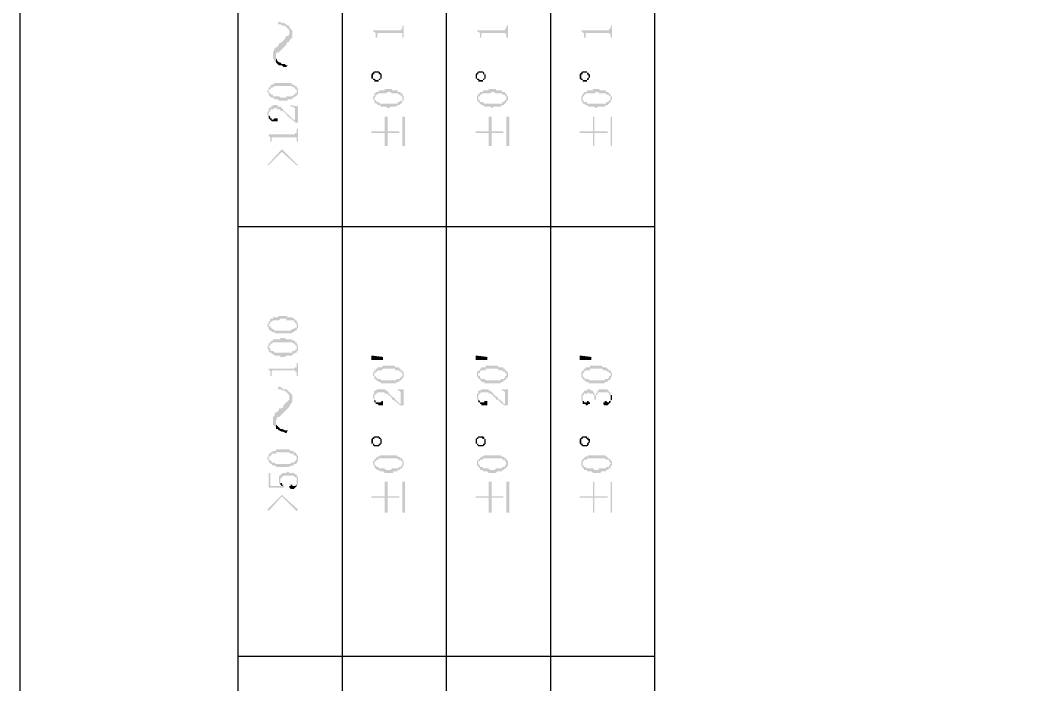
# Model space of a CAD drawing. Header units: millimetres. Extents: x 1399 to 2555, y 1196 to 1555.
# Drawn here: x 2134.8 to 2165.48, y 1514.22 to 1534.65 of the extents above; entities that cross this region are included whole.
import ezdxf

# ---------------------------------------------------------------- set-up
doc = ezdxf.new("R2010")
doc.units = ezdxf.units.MM

msp = doc.modelspace()

# ---------------------------------------------------------------- hatches: boundary and pattern name
at = {"transparency": 33554559}
for points in [[(2142.72514, 1534.51505), (2142.81541, 1534.51505), (2142.90567, 1534.46992), (2142.9508, 1534.46992), (2142.99594, 1534.42479), (2142.99594, 1534.42479), (2143.04107, 1534.37966), (2143.0862, 1534.33453), (2143.0862, 1533.97347), (2143.0862, 1534.0186), (2143.13133, 1534.06373), (2143.17646, 1534.10886), (2143.17646, 1534.33453), (2143.13133, 1534.37966), (2143.0862, 1534.42479), (2143.0862, 1534.46992), (2143.04107, 1534.46992), (2142.99594, 1534.51505), (2142.90567, 1534.56019), (2142.86054, 1534.56019), (2142.77027, 1534.60532)], [(2142.58975, 1533.56728), (2142.58975, 1533.47701), (2142.63488, 1533.38675), (2142.68001, 1533.34162), (2142.68001, 1533.52215), (2142.68001, 1533.61241), (2142.72514, 1533.65754), (2142.77027, 1533.65754), (2142.81541, 1533.70268), (2142.86054, 1533.74781), (2142.90567, 1533.79294), (2142.9508, 1533.83807), (2142.99594, 1533.8832), (2142.99594, 1533.92834), (2143.04107, 1533.97347), (2143.0862, 1533.97347), (2143.0862, 1534.24426), (2143.0862, 1534.19913), (2143.04107, 1534.154), (2142.99594, 1534.154), (2142.9508, 1534.06373), (2142.90567, 1534.0186), (2142.90567, 1534.0186), (2142.86054, 1533.97347), (2142.77027, 1533.92834), (2142.77027, 1533.8832), (2142.72514, 1533.83807), (2142.68001, 1533.79294), (2142.63488, 1533.79294), (2142.63488, 1533.74781), (2142.58975, 1533.65754), (2142.58975, 1533.61241)], [(2145.65873, 1534.33453), (2145.65873, 1534.28939), (2145.70387, 1534.28939), (2145.749, 1534.24426), (2145.749, 1534.19913), (2145.749, 1534.10886), (2145.79413, 1534.10886), (2145.79413, 1534.19913), (2145.79413, 1534.24426), (2146.56138, 1534.24426), (2146.56138, 1534.19913), (2146.56138, 1534.10886), (2146.60651, 1534.10886), (2146.60651, 1534.46992), (2146.56138, 1534.46992), (2146.56138, 1534.42479), (2146.56138, 1534.37966), (2146.56138, 1534.37966), (2146.51625, 1534.33453), (2146.47111, 1534.33453)], [(2148.86312, 1534.33453), (2148.86312, 1534.28939), (2148.90825, 1534.28939), (2148.95338, 1534.24426), (2148.95338, 1534.19913), (2148.95338, 1534.10886), (2148.99851, 1534.10886), (2148.99851, 1534.19913), (2148.99851, 1534.24426), (2149.72063, 1534.24426), (2149.76576, 1534.19913), (2149.76576, 1534.10886), (2149.81089, 1534.10886), (2149.81089, 1534.46992), (2149.76576, 1534.46992), (2149.76576, 1534.42479), (2149.76576, 1534.37966), (2149.72063, 1534.37966), (2149.72063, 1534.33453), (2149.6755, 1534.33453)], [(2152.0675, 1534.33453), (2152.0675, 1534.28939), (2152.11263, 1534.28939), (2152.11263, 1534.24426), (2152.15777, 1534.24426), (2152.15777, 1534.19913), (2152.15777, 1534.10886), (2152.2029, 1534.10886), (2152.2029, 1534.19913), (2152.2029, 1534.24426), (2152.92501, 1534.24426), (2152.97015, 1534.19913), (2152.97015, 1534.10886), (2153.01528, 1534.10886), (2153.01528, 1534.46992), (2152.97015, 1534.46992), (2152.97015, 1534.42479), (2152.97015, 1534.37966), (2152.92501, 1534.37966), (2152.92501, 1534.33453), (2152.87988, 1534.33453)], [(2142.68001, 1533.34162), (2142.68001, 1533.34162), (2142.72514, 1533.29649), (2142.77027, 1533.25135), (2142.86054, 1533.25135), (2142.90567, 1533.20622), (2142.99594, 1533.20622), (2143.04107, 1533.25135), (2142.99594, 1533.25135), (2142.9508, 1533.29649), (2142.86054, 1533.29649), (2142.81541, 1533.34162), (2142.77027, 1533.34162), (2142.72514, 1533.38675), (2142.68001, 1533.47701), (2142.68001, 1533.52215)], [(2145.6136, 1532.93543), (2145.6136, 1532.8903), (2145.6136, 1532.84516), (2145.65873, 1532.84516), (2145.65873, 1532.80003), (2145.65873, 1532.93543), (2145.65873, 1532.98056), (2145.70387, 1532.98056), (2145.70387, 1533.02569), (2145.83926, 1533.02569), (2145.83926, 1532.98056), (2145.88439, 1532.98056), (2145.88439, 1532.93543), (2145.88439, 1532.80003), (2145.88439, 1532.84516), (2145.92953, 1532.84516), (2145.92953, 1532.8903), (2145.92953, 1532.93543), (2145.92953, 1532.98056), (2145.92953, 1532.98056), (2145.88439, 1533.02569), (2145.88439, 1533.02569), (2145.83926, 1533.07083), (2145.70387, 1533.07083), (2145.65873, 1533.02569), (2145.65873, 1533.02569), (2145.6136, 1532.98056)], [(2148.81799, 1532.93543), (2148.81799, 1532.8903), (2148.81799, 1532.84516), (2148.86312, 1532.84516), (2148.86312, 1532.80003), (2148.86312, 1532.93543), (2148.86312, 1532.98056), (2148.90825, 1532.98056), (2148.90825, 1533.02569), (2149.04365, 1533.02569), (2149.04365, 1532.98056), (2149.08878, 1532.98056), (2149.08878, 1532.93543), (2149.08878, 1532.80003), (2149.08878, 1532.84516), (2149.13391, 1532.84516), (2149.13391, 1532.8903), (2149.13391, 1532.93543), (2149.13391, 1532.98056), (2149.08878, 1532.98056), (2149.08878, 1533.02569), (2149.08878, 1533.02569), (2149.04365, 1533.07083), (2148.90825, 1533.07083), (2148.86312, 1533.02569), (2148.86312, 1533.02569), (2148.81799, 1532.98056)], [(2152.02237, 1532.93543), (2152.02237, 1532.8903), (2152.02237, 1532.84516), (2152.02237, 1532.84516), (2152.0675, 1532.80003), (2152.0675, 1532.93543), (2152.0675, 1532.98056), (2152.11263, 1532.98056), (2152.11263, 1533.02569), (2152.24803, 1533.02569), (2152.24803, 1532.98056), (2152.24803, 1532.98056), (2152.29316, 1532.93543), (2152.29316, 1532.80003), (2152.29316, 1532.84516), (2152.29316, 1532.84516), (2152.3383, 1532.8903), (2152.3383, 1532.93543), (2152.3383, 1532.98056), (2152.29316, 1532.98056), (2152.29316, 1533.02569), (2152.24803, 1533.02569), (2152.24803, 1533.07083), (2152.11263, 1533.07083), (2152.0675, 1533.02569), (2152.0675, 1533.02569), (2152.02237, 1532.98056)], [(2142.40922, 1532.43897), (2142.40922, 1532.43897), (2142.45435, 1532.39384), (2142.45435, 1532.34871), (2142.45435, 1532.48411), (2142.45435, 1532.48411), (2142.49948, 1532.52924), (2142.49948, 1532.52924), (2142.54461, 1532.57437), (2142.58975, 1532.57437), (2142.63488, 1532.6195), (2143.17646, 1532.6195), (2143.17646, 1532.57437), (2143.26673, 1532.57437), (2143.26673, 1532.52924), (2143.31186, 1532.52924), (2143.31186, 1532.48411), (2143.31186, 1532.43897), (2143.31186, 1532.6195), (2143.26673, 1532.6195), (2143.2216, 1532.66464), (2143.17646, 1532.66464), (2143.13133, 1532.70977), (2142.63488, 1532.70977), (2142.58975, 1532.66464), (2142.54461, 1532.66464), (2142.49948, 1532.6195), (2142.49948, 1532.57437), (2142.45435, 1532.57437), (2142.45435, 1532.48411), (2142.40922, 1532.48411)], [(2145.65873, 1532.80003), (2145.70387, 1532.80003), (2145.70387, 1532.7549), (2145.83926, 1532.7549), (2145.83926, 1532.80003), (2145.88439, 1532.80003), (2145.88439, 1532.93543), (2145.88439, 1532.8903), (2145.88439, 1532.84516), (2145.83926, 1532.84516), (2145.83926, 1532.80003), (2145.749, 1532.80003), (2145.70387, 1532.84516), (2145.65873, 1532.84516), (2145.65873, 1532.93543), (2145.65873, 1532.93543)], [(2148.86312, 1532.80003), (2148.90825, 1532.80003), (2148.90825, 1532.7549), (2149.04365, 1532.7549), (2149.04365, 1532.80003), (2149.08878, 1532.80003), (2149.08878, 1532.93543), (2149.08878, 1532.8903), (2149.08878, 1532.84516), (2149.04365, 1532.84516), (2149.04365, 1532.80003), (2148.95338, 1532.80003), (2148.90825, 1532.84516), (2148.86312, 1532.84516), (2148.86312, 1532.93543), (2148.86312, 1532.93543)], [(2152.0675, 1532.80003), (2152.11263, 1532.80003), (2152.11263, 1532.7549), (2152.24803, 1532.7549), (2152.24803, 1532.80003), (2152.29316, 1532.80003), (2152.29316, 1532.93543), (2152.29316, 1532.8903), (2152.29316, 1532.8903), (2152.24803, 1532.84516), (2152.24803, 1532.80003), (2152.11263, 1532.80003), (2152.11263, 1532.84516), (2152.0675, 1532.84516), (2152.0675, 1532.93543), (2152.0675, 1532.93543)], [(2142.45435, 1532.34871), (2142.49948, 1532.30358), (2142.49948, 1532.30358), (2142.54461, 1532.25845), (2142.58975, 1532.25845), (2142.63488, 1532.21331), (2142.72514, 1532.21331), (2142.77027, 1532.16818), (2143.04107, 1532.16818), (2143.04107, 1532.21331), (2143.17646, 1532.21331), (2143.17646, 1532.25845), (2143.2216, 1532.25845), (2143.26673, 1532.30358), (2143.31186, 1532.30358), (2143.31186, 1532.34871), (2143.35699, 1532.34871), (2143.35699, 1532.39384), (2143.35699, 1532.43897), (2143.35699, 1532.48411), (2143.35699, 1532.52924), (2143.35699, 1532.52924), (2143.31186, 1532.57437), (2143.31186, 1532.43897), (2143.31186, 1532.39384), (2143.26673, 1532.39384), (2143.26673, 1532.34871), (2143.2216, 1532.34871), (2143.17646, 1532.30358), (2142.99594, 1532.30358), (2142.99594, 1532.25845), (2142.81541, 1532.25845), (2142.77027, 1532.30358), (2142.58975, 1532.30358), (2142.58975, 1532.34871), (2142.54461, 1532.34871), (2142.49948, 1532.39384), (2142.49948, 1532.39384), (2142.45435, 1532.43897), (2142.45435, 1532.43897)], [(2145.65873, 1532.25845), (2145.65873, 1532.21331), (2145.65873, 1532.21331), (2145.70387, 1532.16818), (2145.70387, 1532.12305), (2145.70387, 1532.25845), (2145.70387, 1532.25845), (2145.749, 1532.30358), (2145.749, 1532.34871), (2145.79413, 1532.34871), (2145.83926, 1532.39384), (2146.06492, 1532.39384), (2146.11006, 1532.43897), (2146.20032, 1532.43897), (2146.24545, 1532.39384), (2146.42598, 1532.39384), (2146.47111, 1532.34871), (2146.51625, 1532.34871), (2146.51625, 1532.30358), (2146.56138, 1532.30358), (2146.56138, 1532.25845), (2146.56138, 1532.39384), (2146.51625, 1532.39384), (2146.51625, 1532.43897), (2146.42598, 1532.43897), (2146.42598, 1532.48411), (2146.24545, 1532.48411), (2146.24545, 1532.52924), (2146.01979, 1532.52924), (2146.01979, 1532.48411), (2145.83926, 1532.48411), (2145.83926, 1532.43897), (2145.749, 1532.43897), (2145.749, 1532.39384), (2145.70387, 1532.39384), (2145.70387, 1532.34871), (2145.70387, 1532.30358), (2145.65873, 1532.30358)], [(2148.86312, 1532.25845), (2148.86312, 1532.21331), (2148.86312, 1532.16818), (2148.90825, 1532.16818), (2148.90825, 1532.12305), (2148.90825, 1532.25845), (2148.90825, 1532.30358), (2148.95338, 1532.30358), (2148.95338, 1532.34871), (2148.99851, 1532.34871), (2149.04365, 1532.39384), (2149.26931, 1532.39384), (2149.31444, 1532.43897), (2149.4047, 1532.43897), (2149.4047, 1532.39384), (2149.63036, 1532.39384), (2149.63036, 1532.34871), (2149.72063, 1532.34871), (2149.72063, 1532.30358), (2149.76576, 1532.30358), (2149.76576, 1532.25845), (2149.76576, 1532.39384), (2149.72063, 1532.39384), (2149.72063, 1532.43897), (2149.63036, 1532.43897), (2149.63036, 1532.48411), (2149.44984, 1532.48411), (2149.44984, 1532.52924), (2149.22418, 1532.52924), (2149.22418, 1532.48411), (2149.04365, 1532.48411), (2149.04365, 1532.43897), (2148.95338, 1532.43897), (2148.95338, 1532.39384), (2148.90825, 1532.39384), (2148.90825, 1532.34871), (2148.90825, 1532.34871), (2148.86312, 1532.30358)], [(2152.0675, 1532.25845), (2152.0675, 1532.21331), (2152.0675, 1532.16818), (2152.0675, 1532.16818), (2152.11263, 1532.12305), (2152.11263, 1532.25845), (2152.11263, 1532.30358), (2152.15777, 1532.30358), (2152.15777, 1532.34871), (2152.2029, 1532.34871), (2152.2029, 1532.39384), (2152.47369, 1532.39384), (2152.51882, 1532.43897), (2152.60909, 1532.43897), (2152.60909, 1532.39384), (2152.83475, 1532.39384), (2152.83475, 1532.34871), (2152.92501, 1532.34871), (2152.92501, 1532.30358), (2152.97015, 1532.30358), (2152.97015, 1532.25845), (2152.97015, 1532.34871), (2152.92501, 1532.39384), (2152.92501, 1532.39384), (2152.87988, 1532.43897), (2152.83475, 1532.43897), (2152.83475, 1532.48411), (2152.65422, 1532.48411), (2152.60909, 1532.52924), (2152.42856, 1532.52924), (2152.42856, 1532.48411), (2152.24803, 1532.48411), (2152.24803, 1532.43897), (2152.15777, 1532.43897), (2152.15777, 1532.39384), (2152.11263, 1532.39384), (2152.11263, 1532.34871), (2152.11263, 1532.34871), (2152.0675, 1532.30358)], [(2145.70387, 1532.12305), (2145.749, 1532.07792), (2145.79413, 1532.07792), (2145.79413, 1532.03279), (2145.88439, 1532.03279), (2145.88439, 1531.98765), (2146.06492, 1531.98765), (2146.11006, 1531.94252), (2146.15519, 1531.94252), (2146.20032, 1531.98765), (2146.38085, 1531.98765), (2146.42598, 1532.03279), (2146.47111, 1532.03279), (2146.51625, 1532.07792), (2146.51625, 1532.07792), (2146.56138, 1532.12305), (2146.56138, 1532.16818), (2146.60651, 1532.16818), (2146.60651, 1532.21331), (2146.60651, 1532.25845), (2146.60651, 1532.30358), (2146.60651, 1532.30358), (2146.56138, 1532.34871), (2146.56138, 1532.21331), (2146.56138, 1532.16818), (2146.51625, 1532.16818), (2146.47111, 1532.12305), (2146.42598, 1532.12305), (2146.42598, 1532.07792), (2145.88439, 1532.07792), (2145.83926, 1532.12305), (2145.79413, 1532.12305), (2145.749, 1532.16818), (2145.749, 1532.16818), (2145.70387, 1532.21331), (2145.70387, 1532.25845)], [(2148.90825, 1532.12305), (2148.95338, 1532.07792), (2148.95338, 1532.07792), (2148.99851, 1532.03279), (2149.04365, 1532.03279), (2149.08878, 1531.98765), (2149.26931, 1531.98765), (2149.31444, 1531.94252), (2149.35957, 1531.94252), (2149.35957, 1531.98765), (2149.58523, 1531.98765), (2149.63036, 1532.03279), (2149.6755, 1532.03279), (2149.72063, 1532.07792), (2149.72063, 1532.07792), (2149.76576, 1532.12305), (2149.76576, 1532.16818), (2149.81089, 1532.16818), (2149.81089, 1532.21331), (2149.81089, 1532.25845), (2149.81089, 1532.30358), (2149.81089, 1532.30358), (2149.76576, 1532.34871), (2149.76576, 1532.21331), (2149.76576, 1532.21331), (2149.72063, 1532.16818), (2149.72063, 1532.16818), (2149.6755, 1532.12305), (2149.63036, 1532.12305), (2149.63036, 1532.07792), (2149.08878, 1532.07792), (2149.04365, 1532.12305), (2148.95338, 1532.12305), (2148.95338, 1532.16818), (2148.95338, 1532.16818), (2148.90825, 1532.21331), (2148.90825, 1532.25845)], [(2152.11263, 1532.12305), (2152.11263, 1532.07792), (2152.15777, 1532.07792), (2152.2029, 1532.03279), (2152.24803, 1532.03279), (2152.29316, 1531.98765), (2152.47369, 1531.98765), (2152.51882, 1531.94252), (2152.56396, 1531.94252), (2152.56396, 1531.98765), (2152.78962, 1531.98765), (2152.83475, 1532.03279), (2152.87988, 1532.03279), (2152.92501, 1532.07792), (2152.92501, 1532.07792), (2152.97015, 1532.12305), (2152.97015, 1532.16818), (2152.97015, 1532.16818), (2153.01528, 1532.21331), (2153.01528, 1532.25845), (2153.01528, 1532.30358), (2152.97015, 1532.30358), (2152.97015, 1532.34871), (2152.97015, 1532.21331), (2152.97015, 1532.21331), (2152.92501, 1532.16818), (2152.92501, 1532.16818), (2152.87988, 1532.12305), (2152.83475, 1532.12305), (2152.83475, 1532.07792), (2152.24803, 1532.07792), (2152.24803, 1532.12305), (2152.15777, 1532.12305), (2152.15777, 1532.16818), (2152.11263, 1532.16818), (2152.11263, 1532.21331), (2152.11263, 1532.25845)], [(2142.40922, 1531.76199), (2142.40922, 1531.71686), (2142.45435, 1531.71686), (2142.45435, 1531.6266), (2142.45435, 1531.76199), (2142.45435, 1531.80712), (2142.45435, 1531.80712), (2142.49948, 1531.85226), (2142.49948, 1531.89739), (2142.58975, 1531.89739), (2142.63488, 1531.94252), (2142.68001, 1531.94252), (2142.72514, 1531.89739), (2142.81541, 1531.89739), (2142.81541, 1531.85226), (2142.90567, 1531.85226), (2142.90567, 1531.80712), (2142.9508, 1531.80712), (2142.9508, 1531.76199), (2142.99594, 1531.76199), (2142.99594, 1531.71686), (2143.04107, 1531.71686), (2143.04107, 1531.67173), (2143.0862, 1531.67173), (2143.0862, 1531.6266), (2143.13133, 1531.6266), (2143.17646, 1531.58146), (2143.17646, 1531.58146), (2143.2216, 1531.53633), (2143.26673, 1531.53633), (2143.26673, 1531.4912), (2143.26673, 1531.58146), (2143.2216, 1531.58146), (2143.17646, 1531.6266), (2143.17646, 1531.6266), (2143.13133, 1531.67173), (2143.13133, 1531.67173), (2143.0862, 1531.71686), (2143.0862, 1531.71686), (2143.04107, 1531.76199), (2142.99594, 1531.76199), (2142.99594, 1531.80712), (2142.9508, 1531.80712), (2142.9508, 1531.85226), (2142.90567, 1531.85226), (2142.90567, 1531.89739), (2142.90567, 1531.89739), (2142.86054, 1531.94252), (2142.86054, 1531.94252), (2142.81541, 1531.98765), (2142.72514, 1531.98765), (2142.72514, 1532.03279), (2142.58975, 1532.03279), (2142.54461, 1531.98765), (2142.49948, 1531.98765), (2142.49948, 1531.94252), (2142.45435, 1531.94252), (2142.45435, 1531.89739), (2142.45435, 1531.85226), (2142.45435, 1531.85226), (2142.40922, 1531.80712)], [(2142.45435, 1531.6266), (2142.45435, 1531.6266), (2142.49948, 1531.58146), (2142.49948, 1531.58146), (2142.54461, 1531.53633), (2142.72514, 1531.53633), (2142.72514, 1531.6266), (2142.63488, 1531.6266), (2142.58975, 1531.58146), (2142.54461, 1531.58146), (2142.54461, 1531.6266), (2142.49948, 1531.6266), (2142.49948, 1531.67173), (2142.49948, 1531.67173), (2142.45435, 1531.71686), (2142.45435, 1531.76199)], [(2143.13133, 1532.03279), (2143.13133, 1531.98765), (2143.2216, 1531.98765), (2143.2216, 1531.94252), (2143.26673, 1531.94252), (2143.26673, 1531.89739), (2143.26673, 1531.4912), (2143.35699, 1531.4912), (2143.35699, 1531.98765)], [(2145.6136, 1531.22041), (2145.6136, 1531.17527), (2146.01979, 1531.17527), (2146.01979, 1530.76908), (2146.11006, 1530.76908), (2146.11006, 1531.17527), (2146.47111, 1531.17527), (2146.47111, 1531.22041), (2146.11006, 1531.22041), (2146.11006, 1531.67173), (2146.01979, 1531.67173), (2146.01979, 1531.22041)], [(2146.65164, 1530.76908), (2146.65164, 1531.67173), (2146.56138, 1531.67173), (2146.56138, 1530.76908)], [(2148.81799, 1531.22041), (2148.81799, 1531.17527), (2149.22418, 1531.17527), (2149.22418, 1530.76908), (2149.31444, 1530.76908), (2149.31444, 1531.17527), (2149.6755, 1531.17527), (2149.6755, 1531.22041), (2149.31444, 1531.22041), (2149.31444, 1531.67173), (2149.22418, 1531.67173), (2149.22418, 1531.22041)], [(2149.85603, 1530.76908), (2149.85603, 1531.67173), (2149.76576, 1531.67173), (2149.76576, 1530.76908)], [(2152.02237, 1531.22041), (2152.02237, 1531.17527), (2152.42856, 1531.17527), (2152.42856, 1530.76908), (2152.47369, 1530.76908), (2152.47369, 1531.17527), (2152.87988, 1531.17527), (2152.87988, 1531.22041), (2152.47369, 1531.22041), (2152.47369, 1531.67173), (2152.42856, 1531.67173), (2152.42856, 1531.22041)], [(2153.01528, 1530.76908), (2153.01528, 1531.67173), (2152.97015, 1531.67173), (2152.97015, 1530.76908)], [(2142.40922, 1531.13014), (2142.45435, 1531.13014), (2142.45435, 1531.08501), (2142.45435, 1531.08501), (2142.49948, 1531.03988), (2142.49948, 1530.99475), (2142.49948, 1530.90448), (2142.54461, 1530.90448), (2142.54461, 1531.03988), (2143.31186, 1531.03988), (2143.31186, 1530.99475), (2143.31186, 1530.90448), (2143.35699, 1530.90448), (2143.35699, 1531.31067), (2143.31186, 1531.31067), (2143.31186, 1531.22041), (2143.31186, 1531.17527), (2143.26673, 1531.17527), (2143.26673, 1531.13014), (2143.2216, 1531.13014)], [(2142.40922, 1530.18237), (2142.45435, 1530.18237), (2142.86054, 1530.58856), (2143.31186, 1530.18237), (2143.35699, 1530.18237), (2142.86054, 1530.67882)], [(2142.40922, 1525.27714), (2142.40922, 1525.23201), (2142.40922, 1525.23201), (2142.45435, 1525.18688), (2142.45435, 1525.14175), (2142.45435, 1525.27714), (2142.45435, 1525.27714), (2142.49948, 1525.32228), (2142.49948, 1525.36741), (2142.54461, 1525.36741), (2142.58975, 1525.41254), (2142.77027, 1525.41254), (2142.81541, 1525.45767), (2142.99594, 1525.45767), (2142.99594, 1525.41254), (2143.2216, 1525.41254), (2143.2216, 1525.36741), (2143.26673, 1525.36741), (2143.26673, 1525.32228), (2143.31186, 1525.32228), (2143.31186, 1525.27714), (2143.31186, 1525.41254), (2143.26673, 1525.41254), (2143.26673, 1525.45767), (2143.2216, 1525.45767), (2143.17646, 1525.5028), (2143.04107, 1525.5028), (2142.99594, 1525.54794), (2142.77027, 1525.54794), (2142.72514, 1525.5028), (2142.58975, 1525.5028), (2142.58975, 1525.45767), (2142.49948, 1525.45767), (2142.49948, 1525.41254), (2142.49948, 1525.41254), (2142.45435, 1525.36741), (2142.45435, 1525.32228), (2142.45435, 1525.32228)], [(2142.45435, 1525.14175), (2142.49948, 1525.09661), (2142.54461, 1525.09661), (2142.54461, 1525.05148), (2142.63488, 1525.05148), (2142.63488, 1525.00635), (2143.17646, 1525.00635), (2143.17646, 1525.05148), (2143.2216, 1525.05148), (2143.26673, 1525.09661), (2143.31186, 1525.09661), (2143.31186, 1525.14175), (2143.31186, 1525.14175), (2143.35699, 1525.18688), (2143.35699, 1525.23201), (2143.35699, 1525.27714), (2143.35699, 1525.32228), (2143.35699, 1525.32228), (2143.31186, 1525.36741), (2143.31186, 1525.23201), (2143.31186, 1525.18688), (2143.26673, 1525.18688), (2143.2216, 1525.14175), (2143.17646, 1525.14175), (2143.13133, 1525.09661), (2142.63488, 1525.09661), (2142.58975, 1525.14175), (2142.54461, 1525.14175), (2142.54461, 1525.18688), (2142.49948, 1525.18688), (2142.49948, 1525.23201), (2142.45435, 1525.23201), (2142.45435, 1525.27714)], [(2142.40922, 1524.60016), (2142.40922, 1524.55503), (2142.40922, 1524.55503), (2142.45435, 1524.5099), (2142.45435, 1524.46476), (2142.45435, 1524.60016), (2142.45435, 1524.60016), (2142.49948, 1524.64529), (2142.49948, 1524.69043), (2142.54461, 1524.69043), (2142.58975, 1524.73556), (2143.17646, 1524.73556), (2143.2216, 1524.69043), (2143.26673, 1524.69043), (2143.26673, 1524.64529), (2143.31186, 1524.64529), (2143.31186, 1524.60016), (2143.31186, 1524.73556), (2143.26673, 1524.73556), (2143.26673, 1524.78069), (2143.17646, 1524.78069), (2143.17646, 1524.82582), (2142.99594, 1524.82582), (2142.9508, 1524.87095), (2142.81541, 1524.87095), (2142.81541, 1524.82582), (2142.58975, 1524.82582), (2142.58975, 1524.78069), (2142.54461, 1524.78069), (2142.49948, 1524.73556), (2142.49948, 1524.73556), (2142.45435, 1524.69043), (2142.45435, 1524.64529), (2142.45435, 1524.64529)], [(2142.45435, 1524.46476), (2142.49948, 1524.41963), (2142.54461, 1524.41963), (2142.54461, 1524.3745), (2142.58975, 1524.3745), (2142.63488, 1524.32937), (2142.81541, 1524.32937), (2142.81541, 1524.28424), (2142.9508, 1524.28424), (2142.99594, 1524.32937), (2143.17646, 1524.32937), (2143.17646, 1524.3745), (2143.2216, 1524.3745), (2143.26673, 1524.41963), (2143.31186, 1524.41963), (2143.31186, 1524.46476), (2143.35699, 1524.46476), (2143.35699, 1524.5099), (2143.35699, 1524.60016), (2143.35699, 1524.64529), (2143.35699, 1524.64529), (2143.31186, 1524.69043), (2143.31186, 1524.55503), (2143.31186, 1524.5099), (2143.26673, 1524.5099), (2143.26673, 1524.46476), (2143.17646, 1524.46476), (2143.17646, 1524.41963), (2142.63488, 1524.41963), (2142.58975, 1524.46476), (2142.54461, 1524.46476), (2142.49948, 1524.5099), (2142.49948, 1524.55503), (2142.45435, 1524.55503), (2142.45435, 1524.60016)], [(2142.40922, 1523.92318), (2142.45435, 1523.92318), (2142.45435, 1523.87805), (2142.49948, 1523.87805), (2142.49948, 1523.83291), (2142.49948, 1523.69752), (2142.54461, 1523.69752), (2142.54461, 1523.83291), (2142.54461, 1523.83291), (2142.58975, 1523.87805), (2143.26673, 1523.87805), (2143.26673, 1523.83291), (2143.31186, 1523.83291), (2143.31186, 1523.69752), (2143.35699, 1523.69752), (2143.35699, 1524.10371), (2143.31186, 1524.10371), (2143.31186, 1524.01344), (2143.31186, 1523.96831), (2143.26673, 1523.96831), (2143.2216, 1523.92318)], [(2145.6136, 1524.32937), (2145.97466, 1524.28424), (2145.97466, 1524.19397), (2145.6136, 1524.19397)], [(2148.81799, 1524.32937), (2149.17904, 1524.28424), (2149.17904, 1524.19397), (2148.81799, 1524.19397)], [(2152.02237, 1524.32937), (2152.38343, 1524.28424), (2152.38343, 1524.19397), (2152.02237, 1524.19397)], [(2145.65873, 1523.74265), (2145.65873, 1523.69752), (2145.70387, 1523.69752), (2145.70387, 1523.65239), (2145.70387, 1523.60725), (2145.70387, 1523.74265), (2145.70387, 1523.78778), (2145.749, 1523.78778), (2145.749, 1523.83291), (2145.79413, 1523.83291), (2145.79413, 1523.87805), (2145.92953, 1523.87805), (2145.97466, 1523.92318), (2146.33572, 1523.92318), (2146.33572, 1523.87805), (2146.47111, 1523.87805), (2146.47111, 1523.83291), (2146.51625, 1523.83291), (2146.56138, 1523.78778), (2146.56138, 1523.74265), (2146.56138, 1523.87805), (2146.51625, 1523.87805), (2146.51625, 1523.92318), (2146.47111, 1523.92318), (2146.47111, 1523.96831), (2146.33572, 1523.96831), (2146.33572, 1524.01344), (2145.97466, 1524.01344), (2145.92953, 1523.96831), (2145.79413, 1523.96831), (2145.79413, 1523.92318), (2145.749, 1523.92318), (2145.749, 1523.87805), (2145.70387, 1523.87805), (2145.70387, 1523.83291), (2145.70387, 1523.83291), (2145.65873, 1523.78778)], [(2145.70387, 1523.60725), (2145.749, 1523.60725), (2145.749, 1523.56212), (2145.79413, 1523.56212), (2145.83926, 1523.51699), (2145.88439, 1523.51699), (2145.92953, 1523.47186), (2146.38085, 1523.47186), (2146.38085, 1523.51699), (2146.47111, 1523.51699), (2146.47111, 1523.56212), (2146.51625, 1523.56212), (2146.56138, 1523.60725), (2146.56138, 1523.65239), (2146.60651, 1523.65239), (2146.60651, 1523.69752), (2146.60651, 1523.74265), (2146.60651, 1523.78778), (2146.60651, 1523.83291), (2146.56138, 1523.83291), (2146.56138, 1523.87805), (2146.56138, 1523.69752), (2146.56138, 1523.69752), (2146.51625, 1523.65239), (2146.51625, 1523.65239), (2146.47111, 1523.60725), (2146.38085, 1523.60725), (2146.38085, 1523.56212), (2145.92953, 1523.56212), (2145.88439, 1523.60725), (2145.79413, 1523.60725), (2145.79413, 1523.65239), (2145.749, 1523.65239), (2145.749, 1523.69752), (2145.70387, 1523.69752), (2145.70387, 1523.74265)], [(2148.86312, 1523.74265), (2148.86312, 1523.69752), (2148.86312, 1523.69752), (2148.90825, 1523.65239), (2148.90825, 1523.60725), (2148.90825, 1523.74265), (2148.90825, 1523.78778), (2148.95338, 1523.78778), (2148.95338, 1523.83291), (2148.95338, 1523.83291), (2148.99851, 1523.87805), (2149.13391, 1523.87805), (2149.13391, 1523.92318), (2149.49497, 1523.92318), (2149.5401, 1523.87805), (2149.63036, 1523.87805), (2149.6755, 1523.83291), (2149.72063, 1523.83291), (2149.72063, 1523.78778), (2149.76576, 1523.78778), (2149.76576, 1523.74265), (2149.76576, 1523.87805), (2149.72063, 1523.87805), (2149.72063, 1523.92318), (2149.6755, 1523.92318), (2149.6755, 1523.96831), (2149.5401, 1523.96831), (2149.49497, 1524.01344), (2149.13391, 1524.01344), (2149.13391, 1523.96831), (2148.99851, 1523.96831), (2148.99851, 1523.92318), (2148.95338, 1523.92318), (2148.95338, 1523.87805), (2148.90825, 1523.87805), (2148.90825, 1523.83291), (2148.86312, 1523.83291)], [(2148.90825, 1523.60725), (2148.95338, 1523.60725), (2148.95338, 1523.56212), (2148.99851, 1523.56212), (2148.99851, 1523.51699), (2149.08878, 1523.51699), (2149.08878, 1523.47186), (2149.58523, 1523.47186), (2149.58523, 1523.51699), (2149.6755, 1523.51699), (2149.6755, 1523.56212), (2149.72063, 1523.56212), (2149.76576, 1523.60725), (2149.76576, 1523.65239), (2149.81089, 1523.65239), (2149.81089, 1523.69752), (2149.81089, 1523.74265), (2149.81089, 1523.78778), (2149.81089, 1523.83291), (2149.76576, 1523.83291), (2149.76576, 1523.87805), (2149.76576, 1523.69752), (2149.72063, 1523.69752), (2149.72063, 1523.65239), (2149.72063, 1523.65239), (2149.6755, 1523.60725), (2149.58523, 1523.60725), (2149.58523, 1523.56212), (2149.13391, 1523.56212), (2149.08878, 1523.60725), (2148.99851, 1523.60725), (2148.95338, 1523.65239), (2148.95338, 1523.69752), (2148.90825, 1523.69752), (2148.90825, 1523.74265)], [(2152.0675, 1523.74265), (2152.0675, 1523.69752), (2152.0675, 1523.65239), (2152.11263, 1523.65239), (2152.11263, 1523.60725), (2152.11263, 1523.74265), (2152.11263, 1523.78778), (2152.15777, 1523.78778), (2152.15777, 1523.83291), (2152.15777, 1523.83291), (2152.2029, 1523.87805), (2152.3383, 1523.87805), (2152.3383, 1523.92318), (2152.69935, 1523.92318), (2152.74448, 1523.87805), (2152.83475, 1523.87805), (2152.87988, 1523.83291), (2152.92501, 1523.83291), (2152.92501, 1523.78778), (2152.97015, 1523.78778), (2152.97015, 1523.74265), (2152.97015, 1523.87805), (2152.92501, 1523.87805), (2152.87988, 1523.92318), (2152.87988, 1523.92318), (2152.83475, 1523.96831), (2152.74448, 1523.96831), (2152.69935, 1524.01344), (2152.3383, 1524.01344), (2152.3383, 1523.96831), (2152.2029, 1523.96831), (2152.2029, 1523.92318), (2152.15777, 1523.92318), (2152.15777, 1523.87805), (2152.11263, 1523.87805), (2152.11263, 1523.83291), (2152.0675, 1523.83291)], [(2152.11263, 1523.60725), (2152.11263, 1523.60725), (2152.15777, 1523.56212), (2152.2029, 1523.56212), (2152.2029, 1523.51699), (2152.29316, 1523.51699), (2152.29316, 1523.47186), (2152.78962, 1523.47186), (2152.78962, 1523.51699), (2152.87988, 1523.51699), (2152.87988, 1523.56212), (2152.92501, 1523.56212), (2152.97015, 1523.60725), (2152.97015, 1523.65239), (2152.97015, 1523.65239), (2153.01528, 1523.69752), (2153.01528, 1523.74265), (2153.01528, 1523.78778), (2153.01528, 1523.78778), (2152.97015, 1523.83291), (2152.97015, 1523.87805), (2152.97015, 1523.69752), (2152.92501, 1523.69752), (2152.92501, 1523.65239), (2152.92501, 1523.65239), (2152.87988, 1523.60725), (2152.78962, 1523.60725), (2152.78962, 1523.56212), (2152.29316, 1523.56212), (2152.29316, 1523.60725), (2152.2029, 1523.60725), (2152.15777, 1523.65239), (2152.15777, 1523.65239), (2152.11263, 1523.69752), (2152.11263, 1523.74265)], [(2142.72514, 1523.29133), (2142.81541, 1523.29133), (2142.90567, 1523.2462), (2142.9508, 1523.2462), (2142.99594, 1523.20106), (2142.99594, 1523.20106), (2143.04107, 1523.15593), (2143.0862, 1523.1108), (2143.0862, 1522.74974), (2143.0862, 1522.74974), (2143.13133, 1522.84001), (2143.17646, 1522.88514), (2143.17646, 1523.1108), (2143.13133, 1523.15593), (2143.0862, 1523.20106), (2143.0862, 1523.20106), (2143.04107, 1523.2462), (2142.99594, 1523.29133), (2142.90567, 1523.29133), (2142.86054, 1523.33646), (2142.77027, 1523.38159)], [(2145.65873, 1523.06567), (2145.65873, 1523.02053), (2145.65873, 1523.02053), (2145.70387, 1522.9754), (2145.70387, 1522.93027), (2145.70387, 1523.06567), (2145.70387, 1523.1108), (2145.749, 1523.1108), (2145.749, 1523.15593), (2145.79413, 1523.15593), (2145.79413, 1523.20106), (2146.01979, 1523.20106), (2146.01979, 1523.15593), (2146.11006, 1523.15593), (2146.11006, 1523.1108), (2146.15519, 1523.1108), (2146.20032, 1523.06567), (2146.20032, 1523.06567), (2146.24545, 1523.02053), (2146.24545, 1522.9754), (2146.29058, 1522.9754), (2146.33572, 1522.93027), (2146.33572, 1522.93027), (2146.38085, 1522.88514), (2146.42598, 1522.88514), (2146.42598, 1522.84001), (2146.47111, 1522.84001), (2146.47111, 1522.79487), (2146.51625, 1522.79487), (2146.51625, 1522.84001), (2146.47111, 1522.84001), (2146.47111, 1522.88514), (2146.42598, 1522.88514), (2146.42598, 1522.93027), (2146.38085, 1522.93027), (2146.38085, 1522.9754), (2146.33572, 1522.9754), (2146.33572, 1523.02053), (2146.29058, 1523.02053), (2146.29058, 1523.06567), (2146.24545, 1523.06567), (2146.20032, 1523.1108), (2146.20032, 1523.1108), (2146.15519, 1523.15593), (2146.15519, 1523.20106), (2146.11006, 1523.20106), (2146.11006, 1523.2462), (2146.06492, 1523.2462), (2146.01979, 1523.29133), (2145.79413, 1523.29133), (2145.749, 1523.2462), (2145.70387, 1523.2462), (2145.70387, 1523.20106), (2145.70387, 1523.15593), (2145.70387, 1523.15593), (2145.65873, 1523.1108)], [(2146.38085, 1523.29133), (2146.42598, 1523.29133), (2146.42598, 1523.2462), (2146.47111, 1523.2462), (2146.51625, 1523.20106), (2146.51625, 1522.79487), (2146.60651, 1522.79487), (2146.60651, 1523.29133)], [(2148.86312, 1523.06567), (2148.86312, 1523.02053), (2148.86312, 1522.9754), (2148.90825, 1522.9754), (2148.90825, 1522.93027), (2148.90825, 1523.06567), (2148.90825, 1523.1108), (2148.90825, 1523.1108), (2148.95338, 1523.15593), (2148.95338, 1523.15593), (2148.99851, 1523.20106), (2149.22418, 1523.20106), (2149.22418, 1523.15593), (2149.31444, 1523.15593), (2149.31444, 1523.1108), (2149.35957, 1523.1108), (2149.35957, 1523.06567), (2149.4047, 1523.06567), (2149.4047, 1523.02053), (2149.44984, 1523.02053), (2149.44984, 1522.9754), (2149.49497, 1522.9754), (2149.5401, 1522.93027), (2149.5401, 1522.93027), (2149.58523, 1522.88514), (2149.58523, 1522.88514), (2149.63036, 1522.84001), (2149.6755, 1522.84001), (2149.6755, 1522.79487), (2149.72063, 1522.79487), (2149.72063, 1522.84001), (2149.6755, 1522.84001), (2149.6755, 1522.88514), (2149.63036, 1522.88514), (2149.63036, 1522.93027), (2149.58523, 1522.93027), (2149.58523, 1522.9754), (2149.5401, 1522.9754), (2149.49497, 1523.02053), (2149.49497, 1523.06567), (2149.44984, 1523.06567), (2149.4047, 1523.1108), (2149.4047, 1523.1108), (2149.35957, 1523.15593), (2149.35957, 1523.20106), (2149.31444, 1523.20106), (2149.26931, 1523.2462), (2149.22418, 1523.2462), (2149.22418, 1523.29133), (2148.99851, 1523.29133), (2148.95338, 1523.2462), (2148.90825, 1523.2462), (2148.90825, 1523.20106), (2148.90825, 1523.15593), (2148.86312, 1523.15593)], [(2149.58523, 1523.29133), (2149.63036, 1523.29133), (2149.63036, 1523.2462), (2149.6755, 1523.2462), (2149.72063, 1523.20106), (2149.72063, 1522.79487), (2149.81089, 1522.79487), (2149.81089, 1523.29133)], [(2152.0675, 1523.02053), (2152.0675, 1522.93027), (2152.11263, 1522.93027), (2152.11263, 1523.02053), (2152.11263, 1523.06567), (2152.11263, 1523.1108), (2152.15777, 1523.1108), (2152.15777, 1523.15593), (2152.24803, 1523.15593), (2152.29316, 1523.20106), (2152.3383, 1523.15593), (2152.42856, 1523.15593), (2152.42856, 1523.1108), (2152.47369, 1523.1108), (2152.47369, 1523.06567), (2152.47369, 1523.02053), (2152.47369, 1522.9754), (2152.51882, 1522.9754), (2152.51882, 1523.02053), (2152.51882, 1523.1108), (2152.56396, 1523.1108), (2152.56396, 1523.15593), (2152.56396, 1523.15593), (2152.60909, 1523.20106), (2152.87988, 1523.20106), (2152.92501, 1523.15593), (2152.92501, 1523.1108), (2152.97015, 1523.1108), (2152.97015, 1523.06567), (2152.97015, 1523.02053), (2152.97015, 1523.20106), (2152.92501, 1523.20106), (2152.92501, 1523.2462), (2152.87988, 1523.2462), (2152.87988, 1523.29133), (2152.60909, 1523.29133), (2152.60909, 1523.2462), (2152.56396, 1523.2462), (2152.56396, 1523.20106), (2152.56396, 1523.20106), (2152.51882, 1523.15593), (2152.51882, 1523.1108), (2152.47369, 1523.1108), (2152.47369, 1523.20106), (2152.42856, 1523.20106), (2152.42856, 1523.2462), (2152.38343, 1523.2462), (2152.3383, 1523.29133), (2152.24803, 1523.29133), (2152.24803, 1523.2462), (2152.15777, 1523.2462), (2152.15777, 1523.20106), (2152.11263, 1523.20106), (2152.11263, 1523.15593), (2152.11263, 1523.15593), (2152.0675, 1523.1108), (2152.0675, 1523.06567)], [(2142.58975, 1522.34355), (2142.58975, 1522.20816), (2142.63488, 1522.16302), (2142.68001, 1522.11789), (2142.68001, 1522.29842), (2142.68001, 1522.34355), (2142.72514, 1522.43382), (2142.77027, 1522.43382), (2142.81541, 1522.47895), (2142.86054, 1522.52408), (2142.90567, 1522.56921), (2142.9508, 1522.61435), (2142.99594, 1522.65948), (2142.99594, 1522.65948), (2143.04107, 1522.70461), (2143.0862, 1522.74974), (2143.0862, 1523.02053), (2143.0862, 1522.9754), (2143.04107, 1522.93027), (2142.99594, 1522.88514), (2142.9508, 1522.84001), (2142.90567, 1522.79487), (2142.90567, 1522.74974), (2142.86054, 1522.70461), (2142.77027, 1522.70461), (2142.77027, 1522.65948), (2142.72514, 1522.61435), (2142.68001, 1522.56921), (2142.63488, 1522.56921), (2142.63488, 1522.47895), (2142.58975, 1522.43382), (2142.58975, 1522.38868)], [(2145.70387, 1522.93027), (2145.70387, 1522.88514), (2145.749, 1522.88514), (2145.749, 1522.84001), (2145.79413, 1522.84001), (2145.83926, 1522.79487), (2145.97466, 1522.79487), (2145.97466, 1522.88514), (2145.97466, 1522.93027), (2145.92953, 1522.93027), (2145.88439, 1522.88514), (2145.749, 1522.88514), (2145.749, 1522.93027), (2145.749, 1522.93027), (2145.70387, 1522.9754), (2145.70387, 1523.02053), (2145.70387, 1523.02053)], [(2148.90825, 1522.93027), (2148.90825, 1522.88514), (2148.95338, 1522.88514), (2148.95338, 1522.84001), (2148.99851, 1522.84001), (2148.99851, 1522.79487), (2149.17904, 1522.79487), (2149.17904, 1522.88514), (2149.17904, 1522.93027), (2149.08878, 1522.93027), (2149.08878, 1522.88514), (2148.95338, 1522.88514), (2148.95338, 1522.93027), (2148.95338, 1522.93027), (2148.90825, 1522.9754), (2148.90825, 1523.02053), (2148.90825, 1523.02053)], [(2152.11263, 1522.93027), (2152.11263, 1522.88514), (2152.11263, 1522.84001), (2152.2029, 1522.84001), (2152.2029, 1522.79487), (2152.24803, 1522.79487), (2152.29316, 1522.84001), (2152.3383, 1522.84001), (2152.3383, 1522.88514), (2152.29316, 1522.88514), (2152.29316, 1522.93027), (2152.24803, 1522.93027), (2152.24803, 1522.88514), (2152.15777, 1522.88514), (2152.15777, 1522.93027), (2152.11263, 1522.93027), (2152.11263, 1522.9754), (2152.11263, 1523.02053)], [(2152.74448, 1522.84001), (2152.74448, 1522.84001), (2152.78962, 1522.79487), (2152.87988, 1522.79487), (2152.92501, 1522.84001), (2152.92501, 1522.84001), (2152.97015, 1522.88514), (2152.97015, 1522.93027), (2152.97015, 1522.93027), (2153.01528, 1522.9754), (2153.01528, 1523.02053), (2153.01528, 1523.06567), (2153.01528, 1523.1108), (2152.97015, 1523.1108), (2152.97015, 1523.15593), (2152.97015, 1523.02053), (2152.97015, 1522.9754), (2152.97015, 1522.93027), (2152.92501, 1522.93027), (2152.92501, 1522.88514), (2152.87988, 1522.88514), (2152.83475, 1522.93027), (2152.78962, 1522.93027), (2152.78962, 1522.88514), (2152.74448, 1522.88514)], [(2142.68001, 1522.11789), (2142.68001, 1522.07276), (2142.72514, 1522.07276), (2142.77027, 1522.02763), (2142.86054, 1521.98249), (2142.90567, 1521.98249), (2142.99594, 1521.93736), (2143.04107, 1522.02763), (2142.9508, 1522.02763), (2142.86054, 1522.07276), (2142.81541, 1522.07276), (2142.77027, 1522.11789), (2142.77027, 1522.11789), (2142.72514, 1522.16302), (2142.68001, 1522.20816), (2142.68001, 1522.29842)], [(2145.6136, 1521.7117), (2145.6136, 1521.62144), (2145.65873, 1521.62144), (2145.65873, 1521.57631), (2145.65873, 1521.75683), (2145.70387, 1521.75683), (2145.70387, 1521.80197), (2145.83926, 1521.80197), (2145.83926, 1521.75683), (2145.88439, 1521.75683), (2145.88439, 1521.7117), (2145.88439, 1521.57631), (2145.88439, 1521.57631), (2145.92953, 1521.62144), (2145.92953, 1521.66657), (2145.92953, 1521.75683), (2145.92953, 1521.75683), (2145.88439, 1521.80197), (2145.88439, 1521.80197), (2145.83926, 1521.8471), (2145.70387, 1521.8471), (2145.65873, 1521.80197), (2145.65873, 1521.80197), (2145.6136, 1521.75683)], [(2145.65873, 1521.57631), (2145.65873, 1521.57631), (2145.70387, 1521.53117), (2145.83926, 1521.53117), (2145.88439, 1521.57631), (2145.88439, 1521.7117), (2145.88439, 1521.66657), (2145.88439, 1521.62144), (2145.83926, 1521.62144), (2145.83926, 1521.57631), (2145.70387, 1521.57631), (2145.70387, 1521.62144), (2145.65873, 1521.62144), (2145.65873, 1521.66657), (2145.65873, 1521.66657)], [(2148.81799, 1521.7117), (2148.81799, 1521.62144), (2148.86312, 1521.62144), (2148.86312, 1521.57631), (2148.86312, 1521.75683), (2148.90825, 1521.75683), (2148.90825, 1521.80197), (2148.99851, 1521.80197), (2149.04365, 1521.75683), (2149.08878, 1521.75683), (2149.08878, 1521.7117), (2149.08878, 1521.57631), (2149.08878, 1521.57631), (2149.13391, 1521.62144), (2149.13391, 1521.66657), (2149.13391, 1521.75683), (2149.08878, 1521.75683), (2149.08878, 1521.80197), (2149.08878, 1521.80197), (2149.04365, 1521.8471), (2148.90825, 1521.8471), (2148.86312, 1521.80197), (2148.86312, 1521.80197), (2148.81799, 1521.75683)], [(2148.86312, 1521.57631), (2148.86312, 1521.57631), (2148.90825, 1521.53117), (2149.04365, 1521.53117), (2149.08878, 1521.57631), (2149.08878, 1521.7117), (2149.08878, 1521.66657), (2149.08878, 1521.62144), (2149.04365, 1521.62144), (2149.04365, 1521.57631), (2148.90825, 1521.57631), (2148.90825, 1521.62144), (2148.86312, 1521.62144), (2148.86312, 1521.66657), (2148.86312, 1521.66657)], [(2152.02237, 1521.7117), (2152.02237, 1521.62144), (2152.02237, 1521.62144), (2152.0675, 1521.57631), (2152.0675, 1521.75683), (2152.11263, 1521.75683), (2152.11263, 1521.80197), (2152.2029, 1521.80197), (2152.24803, 1521.75683), (2152.24803, 1521.75683), (2152.29316, 1521.7117), (2152.29316, 1521.57631), (2152.29316, 1521.62144), (2152.3383, 1521.66657), (2152.3383, 1521.75683), (2152.29316, 1521.75683), (2152.29316, 1521.80197), (2152.24803, 1521.80197), (2152.24803, 1521.8471), (2152.11263, 1521.8471), (2152.0675, 1521.80197), (2152.0675, 1521.80197), (2152.02237, 1521.75683)], [(2152.0675, 1521.57631), (2152.0675, 1521.57631), (2152.11263, 1521.53117), (2152.24803, 1521.53117), (2152.29316, 1521.57631), (2152.29316, 1521.7117), (2152.29316, 1521.66657), (2152.29316, 1521.66657), (2152.24803, 1521.62144), (2152.24803, 1521.57631), (2152.11263, 1521.57631), (2152.11263, 1521.62144), (2152.0675, 1521.62144), (2152.0675, 1521.66657), (2152.0675, 1521.66657)], [(2142.40922, 1521.17012), (2142.40922, 1521.12498), (2142.45435, 1521.12498), (2142.45435, 1521.07985), (2142.45435, 1521.03472), (2142.45435, 1521.17012), (2142.45435, 1521.21525), (2142.49948, 1521.21525), (2142.49948, 1521.26038), (2142.54461, 1521.26038), (2142.54461, 1521.30551), (2142.68001, 1521.30551), (2142.68001, 1521.35064), (2143.0862, 1521.35064), (2143.13133, 1521.30551), (2143.2216, 1521.30551), (2143.2216, 1521.26038), (2143.26673, 1521.26038), (2143.31186, 1521.21525), (2143.31186, 1521.17012), (2143.31186, 1521.30551), (2143.31186, 1521.30551), (2143.26673, 1521.35064), (2143.2216, 1521.35064), (2143.2216, 1521.39578), (2143.13133, 1521.39578), (2143.0862, 1521.44091), (2142.68001, 1521.44091), (2142.68001, 1521.39578), (2142.58975, 1521.39578), (2142.54461, 1521.35064), (2142.49948, 1521.35064), (2142.49948, 1521.30551), (2142.45435, 1521.30551), (2142.45435, 1521.26038), (2142.45435, 1521.21525), (2142.40922, 1521.21525)], [(2142.45435, 1521.03472), (2142.49948, 1521.03472), (2142.49948, 1520.98959), (2142.54461, 1520.98959), (2142.58975, 1520.94446), (2142.68001, 1520.94446), (2142.68001, 1520.89932), (2143.0862, 1520.89932), (2143.13133, 1520.94446), (2143.2216, 1520.94446), (2143.2216, 1520.98959), (2143.31186, 1520.98959), (2143.31186, 1521.03472), (2143.31186, 1521.03472), (2143.35699, 1521.07985), (2143.35699, 1521.12498), (2143.35699, 1521.17012), (2143.35699, 1521.21525), (2143.35699, 1521.26038), (2143.31186, 1521.26038), (2143.31186, 1521.30551), (2143.31186, 1521.17012), (2143.31186, 1521.12498), (2143.31186, 1521.12498), (2143.26673, 1521.07985), (2143.26673, 1521.07985), (2143.2216, 1521.03472), (2143.13133, 1521.03472), (2143.13133, 1520.98959), (2142.68001, 1520.98959), (2142.63488, 1521.03472), (2142.54461, 1521.03472), (2142.54461, 1521.07985), (2142.49948, 1521.07985), (2142.49948, 1521.12498), (2142.45435, 1521.12498), (2142.45435, 1521.17012)], [(2145.65873, 1520.98959), (2145.65873, 1520.98959), (2145.70387, 1520.94446), (2145.70387, 1520.89932), (2145.70387, 1521.03472), (2145.70387, 1521.03472), (2145.749, 1521.07985), (2145.749, 1521.07985), (2145.79413, 1521.12498), (2145.83926, 1521.12498), (2145.83926, 1521.17012), (2146.42598, 1521.17012), (2146.42598, 1521.12498), (2146.51625, 1521.12498), (2146.51625, 1521.07985), (2146.56138, 1521.07985), (2146.56138, 1521.03472), (2146.56138, 1520.98959), (2146.56138, 1521.17012), (2146.51625, 1521.17012), (2146.47111, 1521.21525), (2146.42598, 1521.21525), (2146.38085, 1521.26038), (2145.88439, 1521.26038), (2145.83926, 1521.21525), (2145.79413, 1521.21525), (2145.749, 1521.17012), (2145.749, 1521.17012), (2145.70387, 1521.12498), (2145.70387, 1521.07985), (2145.65873, 1521.07985), (2145.65873, 1521.03472)], [(2145.70387, 1520.89932), (2145.749, 1520.85419), (2145.749, 1520.85419), (2145.79413, 1520.80906), (2145.83926, 1520.80906), (2145.88439, 1520.76393), (2145.97466, 1520.76393), (2146.01979, 1520.71879), (2146.29058, 1520.71879), (2146.29058, 1520.76393), (2146.42598, 1520.76393), (2146.42598, 1520.80906), (2146.47111, 1520.80906), (2146.51625, 1520.85419), (2146.56138, 1520.85419), (2146.56138, 1520.89932), (2146.56138, 1520.89932), (2146.60651, 1520.94446), (2146.60651, 1520.98959), (2146.60651, 1521.03472), (2146.60651, 1521.07985), (2146.60651, 1521.07985), (2146.56138, 1521.12498), (2146.56138, 1520.98959), (2146.56138, 1520.94446), (2146.51625, 1520.94446), (2146.51625, 1520.89932), (2146.47111, 1520.89932), (2146.42598, 1520.85419), (2146.24545, 1520.85419), (2146.20032, 1520.80906), (2146.06492, 1520.80906), (2146.01979, 1520.85419), (2145.83926, 1520.85419), (2145.83926, 1520.89932), (2145.79413, 1520.89932), (2145.749, 1520.94446), (2145.749, 1520.94446), (2145.70387, 1520.98959), (2145.70387, 1520.98959)], [(2148.86312, 1520.98959), (2148.86312, 1520.94446), (2148.90825, 1520.94446), (2148.90825, 1520.89932), (2148.90825, 1521.03472), (2148.90825, 1521.07985), (2148.95338, 1521.07985), (2148.95338, 1521.12498), (2149.04365, 1521.12498), (2149.04365, 1521.17012), (2149.63036, 1521.17012), (2149.63036, 1521.12498), (2149.72063, 1521.12498), (2149.72063, 1521.07985), (2149.72063, 1521.07985), (2149.76576, 1521.03472), (2149.76576, 1520.98959), (2149.76576, 1521.17012), (2149.72063, 1521.17012), (2149.6755, 1521.21525), (2149.63036, 1521.21525), (2149.58523, 1521.26038), (2149.08878, 1521.26038), (2149.04365, 1521.21525), (2148.99851, 1521.21525), (2148.95338, 1521.17012), (2148.95338, 1521.17012), (2148.90825, 1521.12498), (2148.90825, 1521.12498), (2148.86312, 1521.07985), (2148.86312, 1521.03472)], [(2148.90825, 1520.89932), (2148.95338, 1520.85419), (2148.95338, 1520.80906), (2149.04365, 1520.80906), (2149.04365, 1520.76393), (2149.17904, 1520.76393), (2149.22418, 1520.71879), (2149.44984, 1520.71879), (2149.49497, 1520.76393), (2149.63036, 1520.76393), (2149.63036, 1520.80906), (2149.6755, 1520.80906), (2149.72063, 1520.85419), (2149.76576, 1520.85419), (2149.76576, 1520.89932), (2149.76576, 1520.89932), (2149.81089, 1520.94446), (2149.81089, 1520.98959), (2149.81089, 1521.03472), (2149.81089, 1521.07985), (2149.81089, 1521.07985), (2149.76576, 1521.12498), (2149.76576, 1520.98959), (2149.76576, 1520.98959), (2149.72063, 1520.94446), (2149.72063, 1520.89932), (2149.63036, 1520.89932), (2149.63036, 1520.85419), (2149.44984, 1520.85419), (2149.4047, 1520.80906), (2149.26931, 1520.80906), (2149.22418, 1520.85419), (2149.04365, 1520.85419), (2149.04365, 1520.89932), (2148.95338, 1520.89932), (2148.95338, 1520.94446), (2148.95338, 1520.94446), (2148.90825, 1520.98959), (2148.90825, 1520.98959)], [(2152.0675, 1520.98959), (2152.0675, 1520.94446), (2152.0675, 1520.94446), (2152.11263, 1520.89932), (2152.11263, 1521.03472), (2152.11263, 1521.07985), (2152.15777, 1521.07985), (2152.15777, 1521.12498), (2152.24803, 1521.12498), (2152.24803, 1521.17012), (2152.78962, 1521.17012), (2152.83475, 1521.12498), (2152.92501, 1521.12498), (2152.92501, 1521.07985), (2152.92501, 1521.07985), (2152.97015, 1521.03472), (2152.97015, 1520.98959), (2152.97015, 1521.12498), (2152.92501, 1521.17012), (2152.87988, 1521.17012), (2152.87988, 1521.21525), (2152.83475, 1521.21525), (2152.78962, 1521.26038), (2152.29316, 1521.26038), (2152.24803, 1521.21525), (2152.2029, 1521.21525), (2152.15777, 1521.17012), (2152.15777, 1521.17012), (2152.11263, 1521.12498), (2152.11263, 1521.12498), (2152.0675, 1521.07985), (2152.0675, 1521.03472)], [(2152.11263, 1520.89932), (2152.11263, 1520.85419), (2152.15777, 1520.85419), (2152.15777, 1520.80906), (2152.24803, 1520.80906), (2152.24803, 1520.76393), (2152.38343, 1520.76393), (2152.42856, 1520.71879), (2152.65422, 1520.71879), (2152.69935, 1520.76393), (2152.83475, 1520.76393), (2152.83475, 1520.80906), (2152.87988, 1520.80906), (2152.92501, 1520.85419), (2152.97015, 1520.85419), (2152.97015, 1520.89932), (2152.97015, 1520.94446), (2153.01528, 1520.94446), (2153.01528, 1520.98959), (2153.01528, 1521.03472), (2153.01528, 1521.07985), (2152.97015, 1521.07985), (2152.97015, 1521.12498), (2152.97015, 1520.98959), (2152.97015, 1520.98959), (2152.92501, 1520.94446), (2152.92501, 1520.89932), (2152.83475, 1520.89932), (2152.83475, 1520.85419), (2152.60909, 1520.85419), (2152.60909, 1520.80906), (2152.47369, 1520.80906), (2152.42856, 1520.85419), (2152.24803, 1520.85419), (2152.2029, 1520.89932), (2152.15777, 1520.89932), (2152.15777, 1520.94446), (2152.11263, 1520.94446), (2152.11263, 1520.98959), (2152.11263, 1520.98959)], [(2142.45435, 1520.71879), (2142.45435, 1520.26747), (2142.90567, 1520.26747), (2142.9508, 1520.3126), (2142.90567, 1520.3126), (2142.90567, 1520.35774), (2142.86054, 1520.3126), (2142.49948, 1520.3126), (2142.49948, 1520.71879)], [(2142.77027, 1520.49313), (2142.77027, 1520.448), (2142.77027, 1520.40287), (2142.77027, 1520.40287), (2142.81541, 1520.35774), (2142.81541, 1520.49313), (2142.81541, 1520.53827), (2142.81541, 1520.53827), (2142.86054, 1520.5834), (2142.86054, 1520.5834), (2142.90567, 1520.62853), (2143.2216, 1520.62853), (2143.26673, 1520.5834), (2143.31186, 1520.5834), (2143.31186, 1520.53827), (2143.31186, 1520.35774), (2143.35699, 1520.35774), (2143.35699, 1520.40287), (2143.35699, 1520.448), (2143.35699, 1520.53827), (2143.35699, 1520.5834), (2143.35699, 1520.5834), (2143.31186, 1520.62853), (2143.31186, 1520.67366), (2143.26673, 1520.67366), (2143.2216, 1520.71879), (2143.0862, 1520.71879), (2143.04107, 1520.76393), (2143.04107, 1520.76393), (2142.99594, 1520.71879), (2142.86054, 1520.71879), (2142.86054, 1520.67366), (2142.81541, 1520.67366), (2142.81541, 1520.62853), (2142.77027, 1520.62853), (2142.77027, 1520.5834), (2142.77027, 1520.53827)], [(2142.81541, 1520.35774), (2142.81541, 1520.35774), (2142.86054, 1520.3126), (2142.86054, 1520.3126), (2142.90567, 1520.35774), (2142.86054, 1520.35774), (2142.86054, 1520.40287), (2142.81541, 1520.40287), (2142.81541, 1520.448), (2142.81541, 1520.49313)], [(2143.0862, 1520.26747), (2143.0862, 1520.26747), (2143.13133, 1520.22234), (2143.2216, 1520.22234), (2143.26673, 1520.26747), (2143.26673, 1520.26747), (2143.31186, 1520.3126), (2143.31186, 1520.448), (2143.31186, 1520.40287), (2143.31186, 1520.35774), (2143.31186, 1520.35774), (2143.26673, 1520.3126), (2143.17646, 1520.3126), (2143.17646, 1520.35774), (2143.13133, 1520.35774), (2143.13133, 1520.3126), (2143.0862, 1520.3126)], [(2145.6136, 1519.99668), (2145.6136, 1519.95155), (2146.01979, 1519.95155), (2146.01979, 1519.50023), (2146.11006, 1519.50023), (2146.11006, 1519.95155), (2146.47111, 1519.95155), (2146.47111, 1519.99668), (2146.11006, 1519.99668), (2146.11006, 1520.448), (2146.01979, 1520.448), (2146.01979, 1519.99668)], [(2146.65164, 1519.50023), (2146.65164, 1520.448), (2146.56138, 1520.448), (2146.56138, 1519.50023)], [(2148.81799, 1519.99668), (2148.81799, 1519.95155), (2149.22418, 1519.95155), (2149.22418, 1519.50023), (2149.31444, 1519.50023), (2149.31444, 1519.95155), (2149.6755, 1519.95155), (2149.6755, 1519.99668), (2149.31444, 1519.99668), (2149.31444, 1520.448), (2149.22418, 1520.448), (2149.22418, 1519.99668)], [(2149.85603, 1519.50023), (2149.85603, 1520.448), (2149.76576, 1520.448), (2149.76576, 1519.50023)], [(2152.02237, 1519.99668), (2152.02237, 1519.95155), (2152.42856, 1519.95155), (2152.42856, 1519.50023), (2152.47369, 1519.50023), (2152.47369, 1519.95155), (2152.87988, 1519.95155), (2152.87988, 1519.99668), (2152.47369, 1519.99668), (2152.47369, 1520.448), (2152.42856, 1520.448), (2152.42856, 1519.99668)], [(2153.01528, 1519.50023), (2153.01528, 1520.448), (2152.97015, 1520.448), (2152.97015, 1519.50023)], [(2142.40922, 1519.59049), (2142.45435, 1519.54536), (2142.86054, 1519.99668), (2143.31186, 1519.54536), (2143.35699, 1519.59049), (2142.86054, 1520.04181)]]:
    msp.add_hatch(color=256, dxfattribs=at).paths.add_polyline_path(points)

# ---------------------------------------------------------------- linework, layer by layer
msp.add_line((2141.50649, 1548.5531), (2141.50649, 1261.81215))
msp.add_lwpolyline([(2554.80003, 1257.5531), (2554.80003, 1554.5531), (2134.80004, 1554.5531), (2134.80004, 1257.5531)], close=True)
for points in [[(2144.71096, 1548.5531), (2144.71096, 1474.63885)], [(2147.91534, 1548.5531), (2147.91534, 1474.63885)], [(2151.11973, 1548.5531), (2151.11973, 1474.63885)], [(2154.32411, 1548.5531), (2154.32411, 1261.81215)], [(2141.50657, 1528.301), (2154.32411, 1528.301)], [(2141.50657, 1515.07727), (2154.32411, 1515.07727)]]:
    msp.add_lwpolyline(points)

doc.saveas('drawing.dxf')
